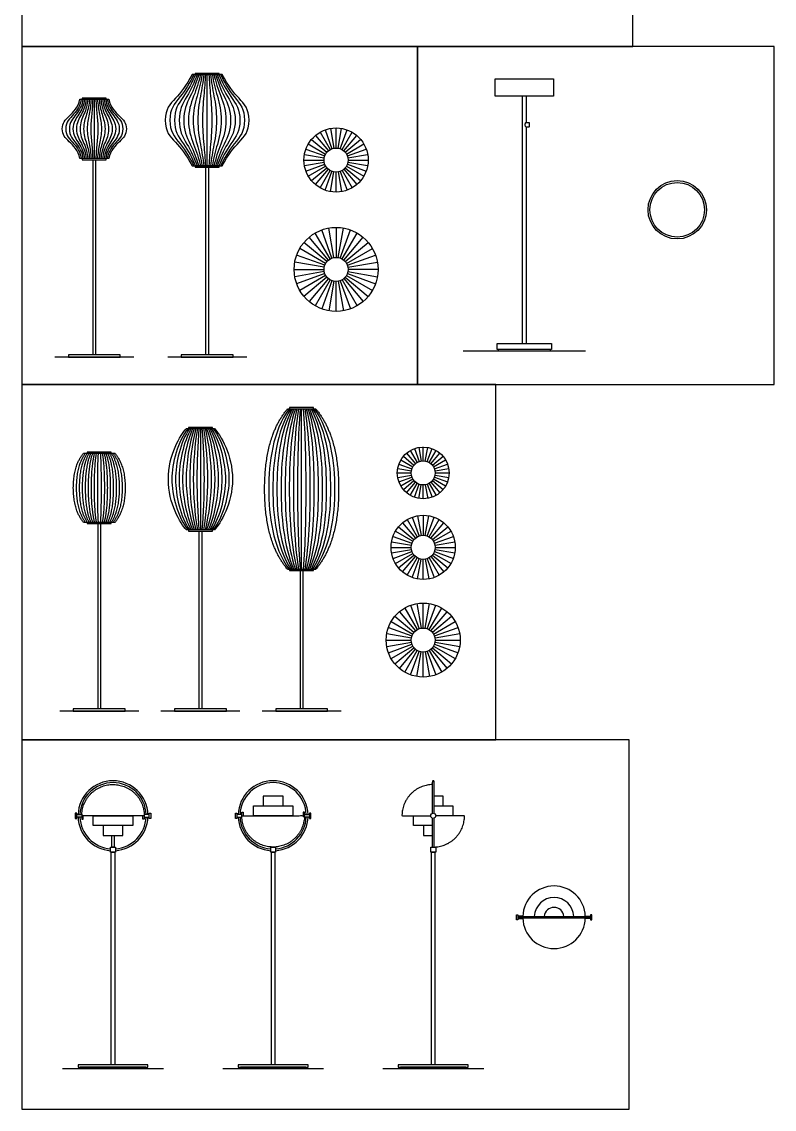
# Model space of a CAD drawing. Header units: millimetres. Extents: x 0 to 42.1, y -0.3 to 16.1.
# Drawn here: x 12.31 to 16.18, y 0.12 to 5.71 of the extents above; entities that cross this region are included whole.
import ezdxf

# ---------------------------------------------------------------- set-up
doc = ezdxf.new("R2010")
doc.units = ezdxf.units.MM
for name, color, linetype, true_color in [('2D$AG-DIAGRAM', 7, 'Continuous', 0xfecc66), ('2D$AG-FURNITURE', 7, 'Continuous', 0x66ccff), ('2D$X-VPRT', 6, 'Continuous', 0xff00ff), ('AG-DETAILS', 7, 'Continuous', 0x66ffff), ('AG-DIAGRAM', 7, 'Continuous', 0xfecc66), ('AG-FURNITURE', 7, 'Continuous', 0x66ccff), ('X-VPRT', 6, 'Continuous', 0xff00ff)]:
    doc.layers.add(name, color=color, linetype=linetype, true_color=true_color)

msp = doc.modelspace()

# ---------------------------------------------------------------- linework, layer by layer
at = {"layer": '2D$AG-DIAGRAM'}
for points in [[(14.5796, 4.0206), (15.2104, 4.0206)], [(12.5192, 0.3284), (13.0382, 0.3284)], [(13.343, 0.3284), (13.862, 0.3284)], [(14.1668, 0.3284), (14.6859, 0.3284)]]:
    msp.add_lwpolyline(points, dxfattribs=at)
at = {"layer": '2D$AG-FURNITURE'}
for points in [[(14.745, 5.4206), (15.045, 5.4206), (15.045, 5.3317), (14.745, 5.3317)], [(15.035, 4.027), (14.755, 4.027), (14.755, 4.0587), (15.035, 4.0587)], [(15.0289, 4.027), (14.7611, 4.027), (14.7611, 4.0206), (15.0289, 4.0206)], [(13.5009, 1.6284), (13.5009, 1.6792), (13.7041, 1.6792), (13.7041, 1.6284)], [(13.6533, 1.6792), (13.6533, 1.73), (13.5517, 1.73), (13.5517, 1.6792)], [(12.592, 1.6152), (12.592, 1.6416), (12.5848, 1.6416), (12.5848, 1.6152)], [(12.6178, 1.6347), (12.6178, 1.622), (12.592, 1.622), (12.592, 1.6347)], [(12.8803, 1.6284), (12.8803, 1.5776), (12.6771, 1.5776), (12.6771, 1.6284)], [(12.9397, 1.6347), (12.9397, 1.622), (12.9655, 1.622), (12.9655, 1.6347)], [(12.9655, 1.6152), (12.9655, 1.6416), (12.9727, 1.6416), (12.9727, 1.6152)], [(13.4158, 1.6416), (13.4158, 1.6152), (13.4086, 1.6152), (13.4086, 1.6416)], [(13.4416, 1.622), (13.4416, 1.6347), (13.4158, 1.6347), (13.4158, 1.622)], [(13.7635, 1.622), (13.7635, 1.6347), (13.7893, 1.6347), (13.7893, 1.622)], [(13.7893, 1.6416), (13.7893, 1.6152), (13.7965, 1.6152), (13.7965, 1.6416)], [(12.7279, 1.5776), (12.7279, 1.5268), (12.8295, 1.5268), (12.8295, 1.5776)], [(12.7661, 1.4662), (12.7913, 1.4662), (12.7913, 1.4409), (12.7661, 1.4409)], [(13.59, 1.4662), (13.6151, 1.4662), (13.6151, 1.4409), (13.59, 1.4409)], [(14.4138, 1.4662), (14.4389, 1.4662), (14.4389, 1.4409), (14.4138, 1.4409)], [(12.77, 0.3474), (12.77, 1.4409), (12.7874, 1.4409), (12.7874, 0.3474)], [(13.5938, 0.3474), (13.5938, 1.4409), (13.6113, 1.4409), (13.6113, 0.3474)], [(14.4176, 0.3474), (14.4176, 1.4409), (14.4351, 1.4409), (14.4351, 0.3474)], [(14.8611, 1.1193), (14.8611, 1.0929), (14.8539, 1.0929), (14.8539, 1.1193)], [(15.2346, 1.1193), (15.2346, 1.0929), (15.2418, 1.0929), (15.2418, 1.1193)], [(12.5987, 0.3347), (12.9587, 0.3347), (12.9587, 0.3474), (12.5987, 0.3474)], [(13.4225, 0.3347), (13.7825, 0.3347), (13.7825, 0.3474), (13.4225, 0.3474)], [(14.2463, 0.3347), (14.6063, 0.3347), (14.6063, 0.3474), (14.2463, 0.3474)], [(12.6105, 0.3284), (12.9469, 0.3284), (12.9469, 0.3347), (12.6105, 0.3347)], [(13.4343, 0.3284), (13.7708, 0.3284), (13.7708, 0.3347), (13.4343, 0.3347)], [(14.2581, 0.3284), (14.5946, 0.3284), (14.5946, 0.3347), (14.2581, 0.3347)]]:
    msp.add_lwpolyline(points, close=True, dxfattribs=at)
for points in [[(14.9056, 5.1958), (14.9056, 5.3317), (14.8838, 5.3317), (14.8838, 4.0587), (14.9056, 4.0587), (14.9056, 5.1718)], [(14.4311, 1.6792), (14.4771, 1.6792), (14.4771, 1.73), (14.4311, 1.73)], [(14.4311, 1.6792), (14.5279, 1.6792), (14.5279, 1.6284), (14.4395, 1.6284)], [(12.6178, 1.6284), (12.6178, 1.6105), (12.625, 1.6105), (12.625, 1.6284)], [(12.9397, 1.6284), (12.9397, 1.6105), (12.9324, 1.6105), (12.9324, 1.6284)], [(13.4416, 1.6284), (13.4416, 1.6462), (13.4488, 1.6462), (13.4488, 1.6284)], [(13.7635, 1.6284), (13.7635, 1.6462), (13.7563, 1.6462), (13.7563, 1.6284)], [(14.4216, 1.5776), (14.3247, 1.5776), (14.3247, 1.6284), (14.4131, 1.6284)], [(14.4216, 1.5776), (14.3755, 1.5776), (14.3755, 1.5268), (14.4216, 1.5268)], [(12.7846, 1.5268), (12.7846, 1.4662), (12.7728, 1.4662), (12.7728, 1.5268)], [(14.8871, 1.1124), (14.8611, 1.1124), (14.8611, 1.0997), (14.8871, 1.0997)], [(15.2087, 1.1124), (15.2346, 1.1124), (15.2346, 1.0997), (15.2087, 1.0997)]]:
    msp.add_lwpolyline(points, dxfattribs=at)
for centre, radius in [((15.6815, 4.7464), 0.15), ((15.6815, 4.7464), 0.1405), ((14.4263, 1.6284), 0.0132)]:
    msp.add_circle(centre, radius, dxfattribs=at)
for centre, radius, start, end in [((12.7787, 1.6284), 0.18, 2.0217, 177.9783), ((12.7787, 1.6284), 0.1705, 2.1347, 177.8653), ((13.6025, 1.6284), 0.18, 2.0217, 177.9783), ((13.6025, 1.6284), 0.1705, 2.1347, 177.8653), ((12.7787, 1.6284), 0.18, 182.0217, 265.998), ((12.7787, 1.6284), 0.1705, 182.1347, 265.774), ((12.7787, 1.6284), 0.18, 274.002, 357.9783), ((12.7787, 1.6284), 0.1705, 274.226, 357.8653), ((13.6025, 1.6284), 0.18, 182.0217, 265.998), ((13.6025, 1.6284), 0.1705, 182.1347, 265.774), ((13.6025, 1.6284), 0.1705, 274.226, 357.8653), ((13.6025, 1.6284), 0.18, 274.002, 357.9783), ((15.0479, 1.1061), 0.161, 1.6967, 178.3033), ((15.0479, 1.1061), 0.1016, 2.6885, 177.3115), ((15.0479, 1.1061), 0.0508, 5.3829, 174.6171), ((15.0479, 1.1061), 0.161, 181.6967, 358.3033)]:
    msp.add_arc(centre, radius, start, end, dxfattribs=at)
for points, weights, knots in [([(14.9203, 5.1933), (14.9203, 5.1958), (14.9178, 5.1958), (14.9107, 5.1958), (14.9056, 5.1958), (14.8991, 5.1958), (14.8991, 5.1838), (14.8991, 5.1718), (14.9056, 5.1718), (14.9107, 5.1718), (14.9178, 5.1718), (14.9203, 5.1718), (14.9203, 5.1743), (14.9203, 5.1838), (14.9203, 5.1933)], [1, 0.707106781189, 1, 1, 1, 0.707106781187, 1, 0.707106781186, 1, 1, 1, 0.707106781187, 1, 1, 1], [0, 0, 0, 0.012809, 0.012809, 0.517535, 0.517535, 0.579502, 0.579502, 0.641469, 0.641469, 1.146195, 1.146195, 1.159004, 1.159004, 1.221594, 1.221594, 1.221594]), ([(14.4311, 1.6407), (14.4311, 1.7221), (14.4311, 1.8036), (14.4311, 1.8083), (14.4263, 1.8083), (14.4216, 1.8083), (14.4216, 1.8036), (14.4216, 1.7221), (14.4216, 1.6407)], [1, 1, 1, 0.707106781111, 1, 0.707106781262, 1, 1, 1], [0.3589849, 0.3589849, 0.3589849, 0.6357877, 0.6357877, 0.6603476, 0.6603476, 0.6849074, 0.6849074, 0.9617102, 0.9617102, 0.9617102]), ([(12.9397, 1.6284), (12.9397, 1.7893), (12.7787, 1.7893), (12.6178, 1.7893), (12.6178, 1.6284), (12.7787, 1.6284), (12.9397, 1.6284)], [1, 0.707106781187, 1, 0.707106781187, 1, 1, 1], [-0.137538, -0.137538, -0.137538, 0.74101, 0.74101, 1.619559, 1.619559, 2.226571, 2.226571, 2.226571]), ([(14.4216, 1.7892), (14.2654, 1.7846), (14.2654, 1.6284), (14.3393, 1.6284), (14.4131, 1.6284)], [1, 0.717498918246, 1, 1, 1], [3.121682, 3.121682, 3.121682, 3.983667, 3.983667, 4.262285, 4.262285, 4.262285]), ([(13.4416, 1.6284), (13.4416, 1.4674), (13.6025, 1.4674), (13.7635, 1.4674), (13.7635, 1.6284), (13.6025, 1.6284), (13.4416, 1.6284)], [1, 0.707106781187, 1, 0.707106781187, 1, 1, 1], [-0.137538, -0.137538, -0.137538, 0.74101, 0.74101, 1.619559, 1.619559, 2.226571, 2.226571, 2.226571]), ([(14.4311, 1.4675), (14.5873, 1.4721), (14.5873, 1.6284), (14.5134, 1.6284), (14.4395, 1.6284)], [1, 0.717498918425, 1, 1, 1], [0.757573, 0.757573, 0.757573, 1.619559, 1.619559, 1.898176, 1.898176, 1.898176]), ([(15.225, 1.1013), (15.2298, 1.1013), (15.2298, 1.1061), (15.2298, 1.1108), (15.225, 1.1108), (15.0479, 1.1108), (14.8708, 1.1108), (14.866, 1.1108), (14.866, 1.1061), (14.866, 1.1013), (14.8708, 1.1013), (15.0479, 1.1013), (15.225, 1.1013)], [1, 0.707106781185, 1, 0.707106781185, 1, 1, 1, 0.707106781188, 1, 0.707106781187, 1, 1, 1], [0, 0, 0, 0.02456, 0.02456, 0.04912, 0.04912, 1.217729, 1.217729, 1.242289, 1.242289, 1.266849, 1.266849, 2.435458, 2.435458, 2.435458])]:
    msp.add_rational_spline(points, weights, degree=2, knots=knots, dxfattribs=at)
for points in [[(14.4216, 1.6161), (14.4216, 1.5411), (14.4216, 1.4662)], [(14.4311, 1.4662), (14.4311, 1.5411), (14.4311, 1.6161)]]:
    msp.add_open_spline(points, degree=2, dxfattribs=at)
at = {"layer": '2D$X-VPRT'}
for points in [[(12.3091, 5.5863), (15.454, 5.5863), (15.454, 7.8043), (12.3091, 7.8043)], [(14.345, 3.8472), (16.1808, 3.8472), (16.1808, 5.5863), (14.345, 5.5863)], [(12.3091, 0.1183), (15.4339, 0.1183), (15.4339, 2.0184), (12.3091, 2.0184)]]:
    msp.add_lwpolyline(points, close=True, dxfattribs=at)
at = {"layer": 'AG-DETAILS'}
for p, q in [((13.9156, 4.5007), (13.8889, 4.6524)), ((13.9264, 4.6557), (13.9264, 4.5017)), ((13.9371, 4.5007), (13.9638, 4.6524)), ((13.8866, 4.4872), (13.7876, 4.6052)), ((13.8954, 4.4934), (13.8184, 4.6267)), ((13.9052, 4.4979), (13.8525, 4.6426)), ((13.9475, 4.4979), (14.0002, 4.6426)), ((13.9573, 4.4934), (14.0343, 4.6267)), ((13.9662, 4.4872), (14.0651, 4.6052)), ((13.8727, 4.4707), (13.7394, 4.5477)), ((13.8789, 4.4796), (13.761, 4.5785)), ((13.9738, 4.4796), (14.0917, 4.5785)), ((13.98, 4.4707), (14.1133, 4.5477)), ((13.8654, 4.4505), (13.7137, 4.4773)), ((13.8682, 4.4609), (13.7235, 4.5136)), ((13.9845, 4.4609), (14.1292, 4.5136)), ((13.9873, 4.4505), (14.139, 4.4773)), ((13.7105, 4.4398), (13.8644, 4.4398)), ((13.8654, 4.429), (13.7137, 4.4023)), ((13.9873, 4.429), (14.139, 4.4023)), ((14.1423, 4.4398), (13.9883, 4.4398)), ((13.8682, 4.4186), (13.7235, 4.3659)), ((13.8727, 4.4088), (13.7394, 4.3318)), ((13.8789, 4.4), (13.761, 4.301)), ((13.8866, 4.3923), (13.7876, 4.2744)), ((13.8954, 4.3862), (13.8184, 4.2528)), ((13.9052, 4.3816), (13.8525, 4.2369)), ((13.9156, 4.3788), (13.8889, 4.2271)), ((13.9264, 4.2239), (13.9264, 4.3779)), ((13.9371, 4.3788), (13.9638, 4.2271)), ((13.9475, 4.3816), (14.0002, 4.2369)), ((13.9573, 4.3862), (14.0343, 4.2528)), ((13.9662, 4.3923), (14.0651, 4.2744)), ((13.9738, 4.4), (14.0917, 4.301)), ((13.98, 4.4088), (14.1133, 4.3318)), ((13.9845, 4.4186), (14.1292, 4.3659))]:
    msp.add_line(p, q, dxfattribs=at)
for points in [[(13.2632, 4.9719), (13.2632, 5.4426)], [(12.6825, 5.3156), (12.6825, 5.01)], [(13.8699, 5.1576), (13.9052, 5.0606)], [(13.8977, 5.165), (13.9156, 5.0634)], [(13.9264, 5.0644), (13.9264, 5.1675)], [(13.9371, 5.0634), (13.955, 5.165)], [(13.9475, 5.0606), (13.9828, 5.1576)], [(13.7999, 5.1086), (13.8789, 5.0422)], [(13.8202, 5.1289), (13.8866, 5.0499)], [(13.8438, 5.1454), (13.8954, 5.0561)], [(13.9573, 5.0561), (14.0089, 5.1454)], [(13.9662, 5.0499), (14.0325, 5.1289)], [(13.9738, 5.0422), (14.0528, 5.1086)], [(13.7712, 5.0589), (13.8682, 5.0236)], [(13.7834, 5.085), (13.8727, 5.0334)], [(13.98, 5.0334), (14.0693, 5.085)], [(13.9845, 5.0236), (14.0815, 5.0589)], [(13.7613, 5.0024), (13.8644, 5.0024)], [(13.7638, 5.0311), (13.8654, 5.0132)], [(13.7638, 4.9738), (13.8654, 4.9917)], [(13.7712, 4.946), (13.8682, 4.9813)], [(13.9845, 4.9813), (14.0815, 4.946)], [(13.9873, 5.0132), (14.0889, 5.0311)], [(13.9873, 4.9917), (14.0889, 4.9738)], [(13.9883, 5.0024), (14.0915, 5.0024)], [(13.7834, 4.9199), (13.8727, 4.9715)], [(13.7999, 4.8963), (13.8789, 4.9626)], [(13.8202, 4.876), (13.8866, 4.955)], [(13.8438, 4.8595), (13.8954, 4.9488)], [(13.8699, 4.8473), (13.9052, 4.9443)], [(13.8977, 4.8399), (13.9156, 4.9415)], [(13.9264, 4.8373), (13.9264, 4.9405)], [(13.9371, 4.9415), (13.955, 4.8399)], [(13.9475, 4.9443), (13.9828, 4.8473)], [(13.9573, 4.9488), (14.0089, 4.8595)], [(13.9662, 4.955), (14.0325, 4.876)], [(13.9738, 4.9626), (14.0528, 4.8963)], [(13.98, 4.9715), (14.0693, 4.9199)], [(13.7492, 2.8961), (13.7492, 3.7224)], [(13.2285, 3.6208), (13.2285, 3.0993)], [(14.3747, 3.4544), (14.3747, 3.5259)], [(14.2725, 3.4782), (14.3273, 3.4323)], [(14.289, 3.4947), (14.3349, 3.44)], [(14.308, 3.508), (14.3437, 3.4461)], [(14.3291, 3.5178), (14.3535, 3.4507)], [(14.3515, 3.5238), (14.3639, 3.4535)], [(14.3854, 3.4535), (14.3978, 3.5238)], [(14.3959, 3.4507), (14.4203, 3.5178)], [(14.4056, 3.4461), (14.4414, 3.508)], [(14.4145, 3.44), (14.4604, 3.4947)], [(14.4221, 3.4323), (14.4768, 3.4782)], [(14.2434, 3.4157), (14.3137, 3.4033)], [(14.2494, 3.4381), (14.3165, 3.4137)], [(14.2592, 3.4592), (14.3211, 3.4235)], [(14.4283, 3.4235), (14.4902, 3.4592)], [(14.4329, 3.4137), (14.5, 3.4381)], [(14.4357, 3.4033), (14.506, 3.4157)], [(14.2413, 3.3925), (14.3128, 3.3925)], [(14.2434, 3.3694), (14.3137, 3.3818)], [(14.2494, 3.3469), (14.3165, 3.3714)], [(14.2592, 3.3259), (14.3211, 3.3616)], [(14.4283, 3.3616), (14.4902, 3.3259)], [(14.4329, 3.3714), (14.5, 3.3469)], [(14.4357, 3.3818), (14.506, 3.3694)], [(14.4366, 3.3925), (14.508, 3.3925)], [(14.2725, 3.3068), (14.3273, 3.3527)], [(14.289, 3.2904), (14.3349, 3.3451)], [(14.308, 3.277), (14.3437, 3.3389)], [(14.3291, 3.2672), (14.3535, 3.3343)], [(14.3515, 3.2612), (14.3639, 3.3316)], [(14.3747, 3.2592), (14.3747, 3.3306)], [(14.3854, 3.3316), (14.3978, 3.2612)], [(14.3959, 3.3343), (14.4203, 3.2672)], [(14.4056, 3.3389), (14.4414, 3.277)], [(14.4145, 3.3451), (14.4604, 3.2904)], [(14.4221, 3.3527), (14.4768, 3.3068)], [(14.2686, 3.136), (14.3349, 3.0569)], [(14.2921, 3.1525), (14.3437, 3.0631)], [(14.3182, 3.1646), (14.3535, 3.0677)], [(14.346, 3.1721), (14.3639, 3.0705)], [(14.3747, 3.1746), (14.3747, 3.0714)], [(14.3854, 3.0705), (14.4034, 3.1721)], [(14.3959, 3.0677), (14.4312, 3.1646)], [(14.4056, 3.0631), (14.4572, 3.1525)], [(14.4145, 3.0569), (14.4808, 3.136)], [(14.2317, 3.0921), (14.3211, 3.0405)], [(14.2482, 3.1156), (14.3273, 3.0493)], [(14.4221, 3.0493), (14.5012, 3.1156)], [(14.4283, 3.0405), (14.5177, 3.0921)], [(14.2121, 3.0382), (14.3137, 3.0203)], [(14.2195, 3.066), (14.3165, 3.0307)], [(14.4329, 3.0307), (14.5298, 3.066)], [(14.4357, 3.0203), (14.5373, 3.0382)], [(14.2096, 3.0095), (14.3128, 3.0095)], [(14.2121, 2.9808), (14.3137, 2.9988)], [(14.2195, 2.953), (14.3165, 2.9883)], [(14.2317, 2.927), (14.3211, 2.9785)], [(14.2482, 2.9034), (14.3273, 2.9697)], [(14.4221, 2.9697), (14.5012, 2.9034)], [(14.4283, 2.9785), (14.5177, 2.927)], [(14.4329, 2.9883), (14.5298, 2.953)], [(14.4357, 2.9988), (14.5373, 2.9808)], [(14.4366, 3.0095), (14.5398, 3.0095)], [(14.2686, 2.883), (14.3349, 2.9621)], [(14.2921, 2.8665), (14.3437, 2.9559)], [(14.3182, 2.8544), (14.3535, 2.9513)], [(14.346, 2.8469), (14.3639, 2.9485)], [(14.3747, 2.8444), (14.3747, 2.9476)], [(14.3854, 2.9485), (14.4034, 2.8469)], [(14.3959, 2.9513), (14.4312, 2.8544)], [(14.4056, 2.9559), (14.4572, 2.8665)], [(14.4145, 2.9621), (14.4808, 2.883)], [(14.2794, 2.6974), (14.3437, 2.5861)], [(14.3095, 2.7115), (14.3535, 2.5906)], [(14.3416, 2.7201), (14.3639, 2.5934)], [(14.3747, 2.5944), (14.3747, 2.723)], [(14.3854, 2.5934), (14.4078, 2.7201)], [(14.3959, 2.5906), (14.4398, 2.7115)], [(14.4056, 2.5861), (14.4699, 2.6974)], [(14.2288, 2.6549), (14.3273, 2.5723)], [(14.2522, 2.6784), (14.3349, 2.5799)], [(14.4145, 2.5799), (14.4971, 2.6784)], [(14.4221, 2.5723), (14.5206, 2.6549)], [(14.1957, 2.5976), (14.3165, 2.5536)], [(14.2097, 2.6277), (14.3211, 2.5634)], [(14.4283, 2.5634), (14.5397, 2.6277)], [(14.4329, 2.5536), (14.5537, 2.5976)], [(14.1842, 2.5325), (14.3128, 2.5325)], [(14.1871, 2.5655), (14.3137, 2.5432)], [(14.1871, 2.4994), (14.3137, 2.5217)], [(14.4357, 2.5432), (14.5623, 2.5655)], [(14.4357, 2.5217), (14.5623, 2.4994)], [(14.4366, 2.5325), (14.5652, 2.5325)], [(14.1957, 2.4673), (14.3165, 2.5113)], [(14.2097, 2.4372), (14.3211, 2.5015)], [(14.2288, 2.41), (14.3273, 2.4927)], [(14.2522, 2.3865), (14.3349, 2.485)], [(14.2794, 2.3675), (14.3437, 2.4788)], [(14.3095, 2.3535), (14.3535, 2.4743)], [(14.3416, 2.3449), (14.3639, 2.4715)], [(14.3747, 2.342), (14.3747, 2.4706)], [(14.3854, 2.4715), (14.4078, 2.3449)], [(14.3959, 2.4743), (14.4398, 2.3535)], [(14.4056, 2.4788), (14.4699, 2.3675)], [(14.4145, 2.485), (14.4971, 2.3865)], [(14.4221, 2.4927), (14.5206, 2.41)], [(14.4283, 2.5015), (14.5397, 2.4372)], [(14.4329, 2.5113), (14.5537, 2.4673)]]:
    msp.add_lwpolyline(points, dxfattribs=at)
for points, degree, knots in [([(13.1942, 5.4426), (13.1753, 5.4011), (13.1522, 5.3638), (13.092, 5.2886), (13.0713, 5.265), (13.0713, 5.1494), (13.092, 5.1258), (13.1522, 5.0506), (13.1753, 5.0133), (13.1942, 4.9719)], 3, [-1.828132, -1.828132, -1.828132, -1.828132, -1.401844, -1.401844, -0.914024, -0.914024, -0.426347, -0.426347, 0, 0, 0, 0]), ([(13.2028, 5.4426), (13.1863, 5.4017), (13.1661, 5.3645), (13.1134, 5.2889), (13.0953, 5.263), (13.0953, 5.1514), (13.1134, 5.1255), (13.1661, 5.0499), (13.1863, 5.0127), (13.2028, 4.9719)], 3, [-1.828132, -1.828132, -1.828132, -1.828132, -1.401844, -1.401844, -0.914024, -0.914024, -0.426347, -0.426347, 0, 0, 0, 0]), ([(13.2114, 5.4426), (13.1973, 5.4023), (13.1799, 5.3652), (13.1348, 5.2892), (13.1193, 5.261), (13.1193, 5.1534), (13.1348, 5.1252), (13.1799, 5.0492), (13.1973, 5.0121), (13.2114, 4.9719)], 3, [-1.828132, -1.828132, -1.828132, -1.828132, -1.401844, -1.401844, -0.914024, -0.914024, -0.426347, -0.426347, 0, 0, 0, 0]), ([(13.2201, 5.4426), (13.2083, 5.4029), (13.1938, 5.3659), (13.1562, 5.2895), (13.1433, 5.259), (13.1433, 5.1554), (13.1562, 5.1249), (13.1938, 5.0485), (13.2083, 5.0115), (13.2201, 4.9719)], 3, [-1.828132, -1.828132, -1.828132, -1.828132, -1.401844, -1.401844, -0.914024, -0.914024, -0.426347, -0.426347, 0, 0, 0, 0]), ([(13.2287, 5.4426), (13.2193, 5.4035), (13.2077, 5.3666), (13.1776, 5.2898), (13.1673, 5.257), (13.1673, 5.1574), (13.1776, 5.1247), (13.2077, 5.0478), (13.2193, 5.0109), (13.2287, 4.9719)], 3, [-1.828132, -1.828132, -1.828132, -1.828132, -1.401844, -1.401844, -0.914024, -0.914024, -0.426347, -0.426347, 0, 0, 0, 0]), ([(13.2373, 5.4426), (13.2303, 5.4041), (13.2216, 5.3673), (13.199, 5.29), (13.1913, 5.255), (13.1913, 5.1594), (13.199, 5.1244), (13.2216, 5.0471), (13.2303, 5.0103), (13.2373, 4.9719)], 3, [-1.828132, -1.828132, -1.828132, -1.828132, -1.401844, -1.401844, -0.914024, -0.914024, -0.426347, -0.426347, 0, 0, 0, 0]), ([(13.246, 5.4426), (13.2412, 5.4047), (13.2355, 5.368), (13.2204, 5.2903), (13.2153, 5.253), (13.2153, 5.1614), (13.2204, 5.1241), (13.2355, 5.0464), (13.2412, 5.0097), (13.246, 4.9719)], 3, [-1.828132, -1.828132, -1.828132, -1.828132, -1.401844, -1.401844, -0.914024, -0.914024, -0.426347, -0.426347, 0, 0, 0, 0]), ([(13.2546, 5.4426), (13.2522, 5.4054), (13.2494, 5.3687), (13.2418, 5.2906), (13.2393, 5.251), (13.2393, 5.1633), (13.2418, 5.1238), (13.2494, 5.0457), (13.2522, 5.0091), (13.2546, 4.9719)], 3, [-1.828132, -1.828132, -1.828132, -1.828132, -1.401844, -1.401844, -0.914024, -0.914024, -0.426347, -0.426347, 0, 0, 0, 0]), ([(13.2719, 5.4426), (13.2742, 5.4054), (13.2771, 5.3687), (13.2846, 5.2906), (13.2872, 5.251), (13.2872, 5.1633), (13.2846, 5.1238), (13.2771, 5.0457), (13.2742, 5.0091), (13.2719, 4.9719)], 3, [-1.828132, -1.828132, -1.828132, -1.828132, -1.401844, -1.401844, -0.914024, -0.914024, -0.426347, -0.426347, 0, 0, 0, 0]), ([(13.2805, 5.4426), (13.2852, 5.4047), (13.291, 5.368), (13.3061, 5.2903), (13.3112, 5.253), (13.3112, 5.1614), (13.3061, 5.1241), (13.291, 5.0464), (13.2852, 5.0097), (13.2805, 4.9719)], 3, [-1.828132, -1.828132, -1.828132, -1.828132, -1.401844, -1.401844, -0.914024, -0.914024, -0.426347, -0.426347, 0, 0, 0, 0]), ([(13.2891, 5.4426), (13.2962, 5.4041), (13.3049, 5.3673), (13.3275, 5.29), (13.3352, 5.255), (13.3352, 5.1594), (13.3275, 5.1244), (13.3049, 5.0471), (13.2962, 5.0103), (13.2891, 4.9719)], 3, [-1.828132, -1.828132, -1.828132, -1.828132, -1.401844, -1.401844, -0.914024, -0.914024, -0.426347, -0.426347, 0, 0, 0, 0]), ([(13.2978, 5.4426), (13.3072, 5.4035), (13.3188, 5.3666), (13.3489, 5.2898), (13.3592, 5.257), (13.3592, 5.1574), (13.3489, 5.1247), (13.3188, 5.0478), (13.3072, 5.0109), (13.2978, 4.9719)], 3, [-1.828132, -1.828132, -1.828132, -1.828132, -1.401844, -1.401844, -0.914024, -0.914024, -0.426347, -0.426347, 0, 0, 0, 0]), ([(13.3064, 5.4426), (13.3182, 5.4029), (13.3327, 5.3659), (13.3703, 5.2895), (13.3832, 5.259), (13.3832, 5.1554), (13.3703, 5.1249), (13.3327, 5.0485), (13.3182, 5.0115), (13.3064, 4.9719)], 3, [-1.828132, -1.828132, -1.828132, -1.828132, -1.401844, -1.401844, -0.914024, -0.914024, -0.426347, -0.426347, 0, 0, 0, 0]), ([(13.315, 5.4426), (13.3292, 5.4023), (13.3465, 5.3652), (13.3917, 5.2892), (13.4072, 5.261), (13.4072, 5.1534), (13.3917, 5.1252), (13.3465, 5.0492), (13.3292, 5.0121), (13.315, 4.9719)], 3, [-1.828132, -1.828132, -1.828132, -1.828132, -1.401844, -1.401844, -0.914024, -0.914024, -0.426347, -0.426347, 0, 0, 0, 0]), ([(13.3237, 5.4426), (13.3402, 5.4017), (13.3604, 5.3645), (13.4131, 5.2889), (13.4312, 5.263), (13.4312, 5.1514), (13.4131, 5.1255), (13.3604, 5.0499), (13.3402, 5.0127), (13.3237, 4.9719)], 3, [-1.828132, -1.828132, -1.828132, -1.828132, -1.401844, -1.401844, -0.914024, -0.914024, -0.426347, -0.426347, 0, 0, 0, 0]), ([(13.3323, 5.4426), (13.3512, 5.4011), (13.3743, 5.3638), (13.4345, 5.2886), (13.4552, 5.265), (13.4552, 5.1494), (13.4345, 5.1258), (13.3743, 5.0506), (13.3512, 5.0133), (13.3323, 4.9719)], 3, [-1.828132, -1.828132, -1.828132, -1.828132, -1.401844, -1.401844, -0.914024, -0.914024, -0.426347, -0.426347, 0, 0, 0, 0]), ([(12.6156, 5.3156), (12.6113, 5.283), (12.5963, 5.2609), (12.5562, 5.216), (12.5357, 5.1985), (12.5357, 5.127), (12.5562, 5.1095), (12.5963, 5.0646), (12.6113, 5.0425), (12.6156, 5.01)], 3, [0, 0, 0, 0, 0.302469, 0.302469, 0.597742, 0.597742, 0.893029, 0.893029, 1.195491, 1.195491, 1.195491, 1.195491]), ([(12.624, 5.3156), (12.6202, 5.2838), (12.6071, 5.2613), (12.572, 5.2156), (12.5541, 5.1972), (12.5541, 5.1283), (12.572, 5.1099), (12.6071, 5.0642), (12.6202, 5.0417), (12.624, 5.01)], 3, [0, 0, 0, 0, 0.302469, 0.302469, 0.597742, 0.597742, 0.893029, 0.893029, 1.195491, 1.195491, 1.195491, 1.195491]), ([(12.6323, 5.3156), (12.6291, 5.2847), (12.6179, 5.2617), (12.5878, 5.2152), (12.5724, 5.1959), (12.5724, 5.1296), (12.5878, 5.1103), (12.6179, 5.0638), (12.6291, 5.0408), (12.6323, 5.01)], 3, [0, 0, 0, 0, 0.302469, 0.302469, 0.597742, 0.597742, 0.893029, 0.893029, 1.195491, 1.195491, 1.195491, 1.195491]), ([(12.6407, 5.3156), (12.638, 5.2855), (12.6286, 5.2621), (12.6036, 5.2149), (12.5908, 5.1945), (12.5908, 5.131), (12.6036, 5.1106), (12.6286, 5.0635), (12.638, 5.04), (12.6407, 5.01)], 3, [0, 0, 0, 0, 0.302469, 0.302469, 0.597742, 0.597742, 0.893029, 0.893029, 1.195491, 1.195491, 1.195491, 1.195491]), ([(12.6491, 5.3156), (12.6469, 5.2864), (12.6394, 5.2624), (12.6193, 5.2145), (12.6091, 5.1932), (12.6091, 5.1323), (12.6193, 5.111), (12.6394, 5.0631), (12.6469, 5.0391), (12.6491, 5.01)], 3, [0, 0, 0, 0, 0.302469, 0.302469, 0.597742, 0.597742, 0.893029, 0.893029, 1.195491, 1.195491, 1.195491, 1.195491]), ([(12.6574, 5.3156), (12.6558, 5.2872), (12.6502, 5.2628), (12.6351, 5.2142), (12.6275, 5.1919), (12.6275, 5.1336), (12.6351, 5.1113), (12.6502, 5.0627), (12.6558, 5.0383), (12.6574, 5.01)], 3, [0, 0, 0, 0, 0.302469, 0.302469, 0.597742, 0.597742, 0.893029, 0.893029, 1.195491, 1.195491, 1.195491, 1.195491]), ([(12.6658, 5.3156), (12.6647, 5.2881), (12.6609, 5.2632), (12.6509, 5.2138), (12.6458, 5.1906), (12.6458, 5.1349), (12.6509, 5.1117), (12.6609, 5.0623), (12.6647, 5.0374), (12.6658, 5.01)], 3, [0, 0, 0, 0, 0.302469, 0.302469, 0.597742, 0.597742, 0.893029, 0.893029, 1.195491, 1.195491, 1.195491, 1.195491]), ([(12.6741, 5.3156), (12.6736, 5.2889), (12.6717, 5.2636), (12.6667, 5.2134), (12.6641, 5.1892), (12.6641, 5.1363), (12.6667, 5.1121), (12.6717, 5.0619), (12.6736, 5.0366), (12.6741, 5.01)], 3, [0, 0, 0, 0, 0.302469, 0.302469, 0.597742, 0.597742, 0.893029, 0.893029, 1.195491, 1.195491, 1.195491, 1.195491]), ([(12.6908, 5.3156), (12.6914, 5.2889), (12.6933, 5.2636), (12.6983, 5.2134), (12.7008, 5.1892), (12.7008, 5.1363), (12.6983, 5.1121), (12.6933, 5.0619), (12.6914, 5.0366), (12.6908, 5.01)], 3, [0, 0, 0, 0, 0.302469, 0.302469, 0.597742, 0.597742, 0.893029, 0.893029, 1.195491, 1.195491, 1.195491, 1.195491]), ([(12.6992, 5.3156), (12.7003, 5.2881), (12.704, 5.2632), (12.7141, 5.2138), (12.7192, 5.1906), (12.7192, 5.1349), (12.7141, 5.1117), (12.704, 5.0623), (12.7003, 5.0374), (12.6992, 5.01)], 3, [0, 0, 0, 0, 0.302469, 0.302469, 0.597742, 0.597742, 0.893029, 0.893029, 1.195491, 1.195491, 1.195491, 1.195491]), ([(12.7076, 5.3156), (12.7092, 5.2872), (12.7148, 5.2628), (12.7298, 5.2142), (12.7375, 5.1919), (12.7375, 5.1336), (12.7298, 5.1113), (12.7148, 5.0627), (12.7092, 5.0383), (12.7076, 5.01)], 3, [0, 0, 0, 0, 0.302469, 0.302469, 0.597742, 0.597742, 0.893029, 0.893029, 1.195491, 1.195491, 1.195491, 1.195491]), ([(12.7159, 5.3156), (12.7181, 5.2864), (12.7256, 5.2624), (12.7456, 5.2145), (12.7559, 5.1932), (12.7559, 5.1323), (12.7456, 5.111), (12.7256, 5.0631), (12.7181, 5.0391), (12.7159, 5.01)], 3, [0, 0, 0, 0, 0.302469, 0.302469, 0.597742, 0.597742, 0.893029, 0.893029, 1.195491, 1.195491, 1.195491, 1.195491]), ([(12.7243, 5.3156), (12.727, 5.2855), (12.7364, 5.2621), (12.7614, 5.2149), (12.7742, 5.1945), (12.7742, 5.131), (12.7614, 5.1106), (12.7364, 5.0635), (12.727, 5.04), (12.7243, 5.01)], 3, [0, 0, 0, 0, 0.302469, 0.302469, 0.597742, 0.597742, 0.893029, 0.893029, 1.195491, 1.195491, 1.195491, 1.195491]), ([(12.7326, 5.3156), (12.7359, 5.2847), (12.7471, 5.2617), (12.7772, 5.2152), (12.7926, 5.1959), (12.7926, 5.1296), (12.7772, 5.1103), (12.7471, 5.0638), (12.7359, 5.0408), (12.7326, 5.01)], 3, [0, 0, 0, 0, 0.302469, 0.302469, 0.597742, 0.597742, 0.893029, 0.893029, 1.195491, 1.195491, 1.195491, 1.195491]), ([(12.741, 5.3156), (12.7448, 5.2838), (12.7579, 5.2613), (12.793, 5.2156), (12.8109, 5.1972), (12.8109, 5.1283), (12.793, 5.1099), (12.7579, 5.0642), (12.7448, 5.0417), (12.741, 5.01)], 3, [0, 0, 0, 0, 0.302469, 0.302469, 0.597742, 0.597742, 0.893029, 0.893029, 1.195491, 1.195491, 1.195491, 1.195491]), ([(12.7494, 5.3156), (12.7537, 5.283), (12.7687, 5.2609), (12.8088, 5.216), (12.8292, 5.1985), (12.8292, 5.127), (12.8088, 5.1095), (12.7687, 5.0646), (12.7537, 5.0425), (12.7494, 5.01)], 3, [0, 0, 0, 0, 0.302469, 0.302469, 0.597742, 0.597742, 0.893029, 0.893029, 1.195491, 1.195491, 1.195491, 1.195491]), ([(13.685, 3.7224), (13.5995, 3.606), (13.5799, 3.4465), (13.5799, 3.1721), (13.5995, 3.0126), (13.685, 2.8961)], 3, [-1, -1, -1, -1, -0.5, -0.5, 0, 0, 0, 0]), ([(13.693, 3.7224), (13.6182, 3.6033), (13.6011, 3.4466), (13.6011, 3.172), (13.6182, 3.0152), (13.693, 2.8961)], 3, [-1, -1, -1, -1, -0.5, -0.5, 0, 0, 0, 0]), ([(13.701, 3.7224), (13.6369, 3.6007), (13.6222, 3.4466), (13.6222, 3.1719), (13.6369, 3.0179), (13.701, 2.8961)], 3, [-1, -1, -1, -1, -0.5, -0.5, 0, 0, 0, 0]), ([(13.7091, 3.7224), (13.6556, 3.598), (13.6434, 3.4467), (13.6434, 3.1719), (13.6556, 3.0206), (13.7091, 2.8961)], 3, [-1, -1, -1, -1, -0.5, -0.5, 0, 0, 0, 0]), ([(13.7171, 3.7224), (13.6744, 3.5953), (13.6646, 3.4467), (13.6646, 3.1718), (13.6744, 3.0232), (13.7171, 2.8961)], 3, [-1, -1, -1, -1, -0.5, -0.5, 0, 0, 0, 0]), ([(13.7251, 3.7224), (13.6931, 3.5927), (13.6857, 3.4468), (13.6857, 3.1718), (13.6931, 3.0259), (13.7251, 2.8961)], 3, [-1, -1, -1, -1, -0.5, -0.5, 0, 0, 0, 0]), ([(13.7332, 3.7224), (13.7118, 3.59), (13.7069, 3.4469), (13.7069, 3.1717), (13.7118, 3.0285), (13.7332, 2.8961)], 3, [-1, -1, -1, -1, -0.5, -0.5, 0, 0, 0, 0]), ([(13.7412, 3.7224), (13.7305, 3.5874), (13.7281, 3.4469), (13.7281, 3.1716), (13.7305, 3.0312), (13.7412, 2.8961)], 3, [-1, -1, -1, -1, -0.5, -0.5, 0, 0, 0, 0]), ([(13.7573, 3.7224), (13.7679, 3.5874), (13.7704, 3.4469), (13.7704, 3.1716), (13.7679, 3.0312), (13.7573, 2.8961)], 3, [-1, -1, -1, -1, -0.5, -0.5, 0, 0, 0, 0]), ([(13.7653, 3.7224), (13.7867, 3.59), (13.7916, 3.4469), (13.7916, 3.1717), (13.7867, 3.0285), (13.7653, 2.8961)], 3, [-1, -1, -1, -1, -0.5, -0.5, 0, 0, 0, 0]), ([(13.7733, 3.7224), (13.8054, 3.5927), (13.8127, 3.4468), (13.8127, 3.1718), (13.8054, 3.0259), (13.7733, 2.8961)], 3, [-1, -1, -1, -1, -0.5, -0.5, 0, 0, 0, 0]), ([(13.7814, 3.7224), (13.8241, 3.5953), (13.8339, 3.4467), (13.8339, 3.1718), (13.8241, 3.0232), (13.7814, 2.8961)], 3, [-1, -1, -1, -1, -0.5, -0.5, 0, 0, 0, 0]), ([(13.7894, 3.7224), (13.8428, 3.598), (13.8551, 3.4467), (13.8551, 3.1719), (13.8428, 3.0206), (13.7894, 2.8961)], 3, [-1, -1, -1, -1, -0.5, -0.5, 0, 0, 0, 0]), ([(13.7974, 3.7224), (13.8615, 3.6007), (13.8762, 3.4466), (13.8762, 3.1719), (13.8615, 3.0179), (13.7974, 2.8961)], 3, [-1, -1, -1, -1, -0.5, -0.5, 0, 0, 0, 0]), ([(13.8054, 3.7224), (13.8802, 3.6033), (13.8974, 3.4466), (13.8974, 3.172), (13.8802, 3.0152), (13.8054, 2.8961)], 3, [-1, -1, -1, -1, -0.5, -0.5, 0, 0, 0, 0]), ([(13.8135, 3.7224), (13.8989, 3.606), (13.9186, 3.4465), (13.9186, 3.1721), (13.8989, 3.0126), (13.8135, 2.8961)], 3, [-1, -1, -1, -1, -0.5, -0.5, 0, 0, 0, 0]), ([(13.165, 3.6208), (13.1115, 3.5593), (13.0818, 3.4393), (13.0818, 3.2809), (13.1115, 3.1609), (13.165, 3.0993)], 3, [0, 0, 0, 0, 0.5, 0.5, 1, 1, 1, 1]), ([(13.1729, 3.6208), (13.1262, 3.5561), (13.1001, 3.4402), (13.1001, 3.2799), (13.1262, 3.164), (13.1729, 3.0993)], 3, [0, 0, 0, 0, 0.5, 0.5, 1, 1, 1, 1]), ([(13.1809, 3.6208), (13.1408, 3.5529), (13.1185, 3.4412), (13.1185, 3.2789), (13.1408, 3.1672), (13.1809, 3.0993)], 3, [0, 0, 0, 0, 0.5, 0.5, 1, 1, 1, 1]), ([(13.1888, 3.6208), (13.1554, 3.5498), (13.1368, 3.4422), (13.1368, 3.278), (13.1554, 3.1704), (13.1888, 3.0993)], 3, [0, 0, 0, 0, 0.5, 0.5, 1, 1, 1, 1]), ([(13.1968, 3.6208), (13.17, 3.5466), (13.1551, 3.4431), (13.1551, 3.277), (13.17, 3.1736), (13.1968, 3.0993)], 3, [0, 0, 0, 0, 0.5, 0.5, 1, 1, 1, 1]), ([(13.2047, 3.6208), (13.1846, 3.5434), (13.1735, 3.4441), (13.1735, 3.276), (13.1846, 3.1767), (13.2047, 3.0993)], 3, [0, 0, 0, 0, 0.5, 0.5, 1, 1, 1, 1]), ([(13.2126, 3.6208), (13.1993, 3.5403), (13.1918, 3.4451), (13.1918, 3.2751), (13.1993, 3.1799), (13.2126, 3.0993)], 3, [0, 0, 0, 0, 0.5, 0.5, 1, 1, 1, 1]), ([(13.2206, 3.6208), (13.2139, 3.5371), (13.2102, 3.446), (13.2102, 3.2741), (13.2139, 3.1831), (13.2206, 3.0993)], 3, [0, 0, 0, 0, 0.5, 0.5, 1, 1, 1, 1]), ([(13.2365, 3.6208), (13.2431, 3.5371), (13.2469, 3.446), (13.2469, 3.2741), (13.2431, 3.1831), (13.2365, 3.0993)], 3, [0, 0, 0, 0, 0.5, 0.5, 1, 1, 1, 1]), ([(13.2444, 3.6208), (13.2578, 3.5403), (13.2652, 3.4451), (13.2652, 3.2751), (13.2578, 3.1799), (13.2444, 3.0993)], 3, [0, 0, 0, 0, 0.5, 0.5, 1, 1, 1, 1]), ([(13.2523, 3.6208), (13.2724, 3.5434), (13.2836, 3.4441), (13.2836, 3.276), (13.2724, 3.1767), (13.2523, 3.0993)], 3, [0, 0, 0, 0, 0.5, 0.5, 1, 1, 1, 1]), ([(13.2603, 3.6208), (13.287, 3.5466), (13.3019, 3.4431), (13.3019, 3.277), (13.287, 3.1736), (13.2603, 3.0993)], 3, [0, 0, 0, 0, 0.5, 0.5, 1, 1, 1, 1]), ([(13.2682, 3.6208), (13.3016, 3.5498), (13.3202, 3.4422), (13.3202, 3.278), (13.3016, 3.1704), (13.2682, 3.0993)], 3, [0, 0, 0, 0, 0.5, 0.5, 1, 1, 1, 1]), ([(13.2762, 3.6208), (13.3163, 3.5529), (13.3386, 3.4412), (13.3386, 3.2789), (13.3163, 3.1672), (13.2762, 3.0993)], 3, [0, 0, 0, 0, 0.5, 0.5, 1, 1, 1, 1]), ([(13.2841, 3.6208), (13.3309, 3.5561), (13.3569, 3.4402), (13.3569, 3.2799), (13.3309, 3.164), (13.2841, 3.0993)], 3, [0, 0, 0, 0, 0.5, 0.5, 1, 1, 1, 1]), ([(13.292, 3.6208), (13.3455, 3.5593), (13.3753, 3.4393), (13.3753, 3.2809), (13.3455, 3.1609), (13.292, 3.0993)], 3, [0, 0, 0, 0, 0.5, 0.5, 1, 1, 1, 1]), ([(12.6368, 3.4938), (12.5897, 3.4323), (12.5897, 3.316), (12.5897, 3.1997), (12.6368, 3.1382)], 2, [0, 0, 0, 0.626556, 0.626556, 1.253111, 1.253111, 1.253111]), ([(12.646, 3.4938), (12.605, 3.4323), (12.605, 3.316), (12.605, 3.1997), (12.646, 3.1382)], 2, [0, 0, 0, 0.626556, 0.626556, 1.253111, 1.253111, 1.253111]), ([(12.6552, 3.4938), (12.6203, 3.4323), (12.6203, 3.316), (12.6203, 3.1997), (12.6552, 3.1382)], 2, [0, 0, 0, 0.626556, 0.626556, 1.253111, 1.253111, 1.253111]), ([(12.6645, 3.4938), (12.6356, 3.4323), (12.6356, 3.316), (12.6356, 3.1997), (12.6645, 3.1382)], 2, [0, 0, 0, 0.626556, 0.626556, 1.253111, 1.253111, 1.253111]), ([(12.6737, 3.4938), (12.6508, 3.4323), (12.6508, 3.316), (12.6508, 3.1997), (12.6737, 3.1382)], 2, [0, 0, 0, 0.626556, 0.626556, 1.253111, 1.253111, 1.253111]), ([(12.683, 3.4938), (12.6661, 3.4323), (12.6661, 3.316), (12.6661, 3.1997), (12.683, 3.1382)], 2, [0, 0, 0, 0.626556, 0.626556, 1.253111, 1.253111, 1.253111]), ([(12.6922, 3.4938), (12.6814, 3.4323), (12.6814, 3.316), (12.6814, 3.1997), (12.6922, 3.1382)], 2, [0, 0, 0, 0.626556, 0.626556, 1.253111, 1.253111, 1.253111]), ([(12.7021, 3.4938), (12.6978, 3.4323), (12.6986, 3.316), (12.6978, 3.1997), (12.7021, 3.1382)], 2, [0, 0, 0, 0.626556, 0.626556, 1.253111, 1.253111, 1.253111]), ([(12.7135, 3.4938), (12.7178, 3.4323), (12.7171, 3.316), (12.7178, 3.1997), (12.7135, 3.1382)], 2, [0, 0, 0, 0.626556, 0.626556, 1.253111, 1.253111, 1.253111]), ([(12.7234, 3.4938), (12.7343, 3.4323), (12.7343, 3.316), (12.7343, 3.1997), (12.7234, 3.1382)], 2, [0, 0, 0, 0.626556, 0.626556, 1.253111, 1.253111, 1.253111]), ([(12.7327, 3.4938), (12.7495, 3.4323), (12.7495, 3.316), (12.7495, 3.1997), (12.7327, 3.1382)], 2, [0, 0, 0, 0.626556, 0.626556, 1.253111, 1.253111, 1.253111]), ([(12.7419, 3.4938), (12.7648, 3.4323), (12.7648, 3.316), (12.7648, 3.1997), (12.7419, 3.1382)], 2, [0, 0, 0, 0.626556, 0.626556, 1.253111, 1.253111, 1.253111]), ([(12.7511, 3.4938), (12.7801, 3.4323), (12.7801, 3.316), (12.7801, 3.1997), (12.7511, 3.1382)], 2, [0, 0, 0, 0.626556, 0.626556, 1.253111, 1.253111, 1.253111]), ([(12.7604, 3.4938), (12.7954, 3.4323), (12.7954, 3.316), (12.7954, 3.1997), (12.7604, 3.1382)], 2, [0, 0, 0, 0.626556, 0.626556, 1.253111, 1.253111, 1.253111]), ([(12.7696, 3.4938), (12.8106, 3.4323), (12.8106, 3.316), (12.8106, 3.1997), (12.7696, 3.1382)], 2, [0, 0, 0, 0.626556, 0.626556, 1.253111, 1.253111, 1.253111]), ([(12.7789, 3.4938), (12.8259, 3.4323), (12.8259, 3.316), (12.8259, 3.1997), (12.7789, 3.1382)], 2, [0, 0, 0, 0.626556, 0.626556, 1.253111, 1.253111, 1.253111])]:
    msp.add_open_spline(points, degree=degree, knots=knots, dxfattribs=at)
at = {"layer": 'AG-DIAGRAM'}
for points in [[(12.8857, 3.988), (12.4793, 3.988)], [(13.4664, 3.988), (13.06, 3.988)], [(12.911, 2.1663), (12.5046, 2.1663)], [(13.4317, 2.1663), (13.0253, 2.1663)], [(13.9524, 2.1663), (13.546, 2.1663)]]:
    msp.add_lwpolyline(points, dxfattribs=at)
at = {"layer": 'AG-FURNITURE'}
for p, q in [((13.3251, 5.4426), (13.2014, 5.4426)), ((13.6769, 3.7224), (13.7492, 3.7224)), ((13.7492, 3.7224), (13.8215, 3.7224)), ((13.1571, 3.6208), (13.2285, 3.6208)), ((13.2285, 3.6208), (13.3, 3.6208)), ((13.2285, 3.0993), (13.1571, 3.0993)), ((13.3, 3.0993), (13.2285, 3.0993)), ((13.7492, 2.8961), (13.6769, 2.8961)), ((13.8215, 2.8961), (13.7492, 2.8961))]:
    msp.add_line(p, q, dxfattribs=at)
for points in [[(13.2014, 5.4426), (13.1855, 5.4426)], [(13.3409, 5.4426), (13.3251, 5.4426)], [(12.6888, 5.004), (12.6888, 4.0007), (12.6761, 4.0007), (12.6761, 5.004)], [(13.1855, 4.9719), (13.2014, 4.9719)], [(13.2014, 4.9719), (13.3251, 4.9719)], [(13.2696, 4.9659), (13.2696, 4.0007), (13.2569, 4.0007), (13.2569, 4.9659)], [(13.3251, 4.9719), (13.3409, 4.9719)], [(12.6275, 3.4938), (12.7881, 3.4938)], [(12.7881, 3.1382), (12.6275, 3.1382)], [(13.2349, 3.0934), (13.2349, 2.179), (13.2222, 2.179), (13.2222, 3.0934)], [(13.7556, 2.8902), (13.7556, 2.179), (13.7429, 2.179), (13.7429, 2.8902)]]:
    msp.add_lwpolyline(points, dxfattribs=at)
for points in [[(13.2014, 5.4485), (13.2014, 5.4426), (13.3251, 5.4426), (13.3251, 5.4485)], [(12.6207, 5.3215), (12.6207, 5.3156), (12.7443, 5.3156), (12.7443, 5.3215)], [(12.6207, 5.01), (12.6207, 5.004), (12.7443, 5.004), (12.7443, 5.01)], [(13.2014, 4.9719), (13.2014, 4.9659), (13.3251, 4.9659), (13.3251, 4.9719)], [(12.5491, 3.988), (12.8158, 3.988), (12.8158, 4.0007), (12.5491, 4.0007)], [(13.1299, 3.988), (13.3966, 3.988), (13.3966, 4.0007), (13.1299, 4.0007)], [(13.6874, 3.7284), (13.6874, 3.7224), (13.811, 3.7224), (13.811, 3.7284)], [(13.1667, 3.6268), (13.1667, 3.6208), (13.2903, 3.6208), (13.2903, 3.6268)], [(12.646, 3.4998), (12.646, 3.4938), (12.7696, 3.4938), (12.7696, 3.4998)], [(12.646, 3.1382), (12.646, 3.1323), (12.7696, 3.1323), (12.7696, 3.1382)], [(12.7142, 2.179), (12.7015, 2.179), (12.7015, 3.1323), (12.7142, 3.1323)], [(13.1667, 3.0993), (13.1667, 3.0934), (13.2903, 3.0934), (13.2903, 3.0993)], [(13.6874, 2.8961), (13.6874, 2.8902), (13.811, 2.8902), (13.811, 2.8961)], [(12.5745, 2.1663), (12.8412, 2.1663), (12.8412, 2.179), (12.5745, 2.179)], [(13.0952, 2.1663), (13.3619, 2.1663), (13.3619, 2.179), (13.0952, 2.179)], [(13.6159, 2.1663), (13.8826, 2.1663), (13.8826, 2.179), (13.6159, 2.179)]]:
    msp.add_lwpolyline(points, close=True, dxfattribs=at)
for centre, radius in [((13.9264, 5.0024), 0.1651), ((13.9264, 5.0024), 0.0619), ((13.9264, 4.4398), 0.2159), ((13.9264, 4.4398), 0.0619), ((14.3747, 3.3925), 0.1333), ((14.3747, 3.3925), 0.0619), ((14.3747, 3.0095), 0.1651), ((14.3747, 3.0095), 0.0619), ((14.3747, 2.5325), 0.1905), ((14.3747, 2.5325), 0.0619)]:
    msp.add_circle(centre, radius, dxfattribs=at)
for points, degree in [([(13.1855, 5.4426), (13.1557, 5.3836), (13.0974, 5.3159), (13.0473, 5.266), (13.0473, 5.2072)], 3), ([(13.4791, 5.2072), (13.4791, 5.266), (13.429, 5.3159), (13.3708, 5.3836), (13.3409, 5.4426)], 3), ([(12.6073, 5.3156), (12.6449, 5.3156), (12.6825, 5.3156)], 2), ([(12.6825, 5.3156), (12.7201, 5.3156), (12.7577, 5.3156)], 2), ([(13.0473, 5.2072), (13.0473, 5.1484), (13.0974, 5.0985), (13.1557, 5.0308), (13.1855, 4.9719)], 3), ([(13.3409, 4.9719), (13.3708, 5.0308), (13.429, 5.0985), (13.4791, 5.1484), (13.4791, 5.2072)], 3), ([(12.6825, 5.01), (12.6449, 5.01), (12.6073, 5.01)], 2), ([(12.7577, 5.01), (12.7201, 5.01), (12.6825, 5.01)], 2), ([(13.5587, 3.3093), (13.5587, 3.5825), (13.6769, 3.7224)], 2), ([(13.8215, 3.7224), (13.9397, 3.5825), (13.9397, 3.3093)], 2), ([(13.0634, 3.3601), (13.0634, 3.484), (13.1251, 3.5898), (13.1571, 3.6208)], 3), ([(13.3, 3.6208), (13.332, 3.5898), (13.3936, 3.484), (13.3936, 3.3601)], 3), ([(12.5745, 3.316), (12.5745, 3.4323), (12.6275, 3.4938)], 2), ([(12.7881, 3.4938), (12.8412, 3.4323), (12.8412, 3.316)], 2), ([(13.1571, 3.0993), (13.1251, 3.1304), (13.0634, 3.2361), (13.0634, 3.3601)], 3), ([(13.3936, 3.3601), (13.3936, 3.2361), (13.332, 3.1304), (13.3, 3.0993)], 3), ([(12.6275, 3.1382), (12.5745, 3.1997), (12.5745, 3.316)], 2), ([(12.8412, 3.316), (12.8412, 3.1997), (12.7881, 3.1382)], 2), ([(13.6769, 2.8961), (13.5587, 3.036), (13.5587, 3.3093)], 2), ([(13.9397, 3.3093), (13.9397, 3.036), (13.8215, 2.8961)], 2)]:
    msp.add_open_spline(points, degree=degree, dxfattribs=at)
for points, knots in [([(12.6073, 5.01), (12.601, 5.0523), (12.5469, 5.1007), (12.5174, 5.1329), (12.5174, 5.1628), (12.5174, 5.1926), (12.5469, 5.2248), (12.601, 5.2732), (12.6073, 5.3156)], [-1.31866, -1.31866, -1.31866, -1.31866, -0.999994, -0.681329, -0.681329, -0.681329, -0.362664, -0.043998, -0.043998, -0.043998, -0.043998]), ([(12.7577, 5.3156), (12.7639, 5.2732), (12.8181, 5.2248), (12.8476, 5.1926), (12.8476, 5.1628), (12.8476, 5.1329), (12.8181, 5.1007), (12.7639, 5.0523), (12.7577, 5.01)], [0.043998, 0.043998, 0.043998, 0.043998, 0.362664, 0.681329, 0.681329, 0.681329, 0.999994, 1.31866, 1.31866, 1.31866, 1.31866])]:
    msp.add_open_spline(points, degree=3, knots=knots, dxfattribs=at)
at = {"layer": 'X-VPRT'}
for points in [[(12.3091, 5.5863), (12.3091, 3.8472), (14.345, 3.8472), (14.345, 5.5863)], [(12.3091, 3.8472), (12.3091, 2.0184), (14.7475, 2.0184), (14.7475, 3.8472)]]:
    msp.add_lwpolyline(points, close=True, dxfattribs=at)

doc.saveas('drawing.dxf')
